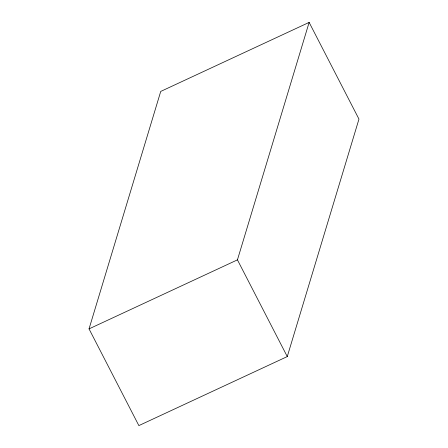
<?xml version="1.0" encoding="UTF-8"?>
<svg xmlns="http://www.w3.org/2000/svg" width="448" height="448" viewBox="0 0 448 448"><rect width="100%" height="100%" fill="white"/><g stroke="black" fill="none" stroke-linecap="round" stroke-linejoin="round"><path stroke-width="0.67" d="M89.034 328.888L160.731 91.426L309.137 22.4L358.966 119.112L287.269 356.574L138.863 425.6L89.034 328.888L237.44 259.862L309.137 22.4M237.44 259.862L287.269 356.574"/></g></svg>
